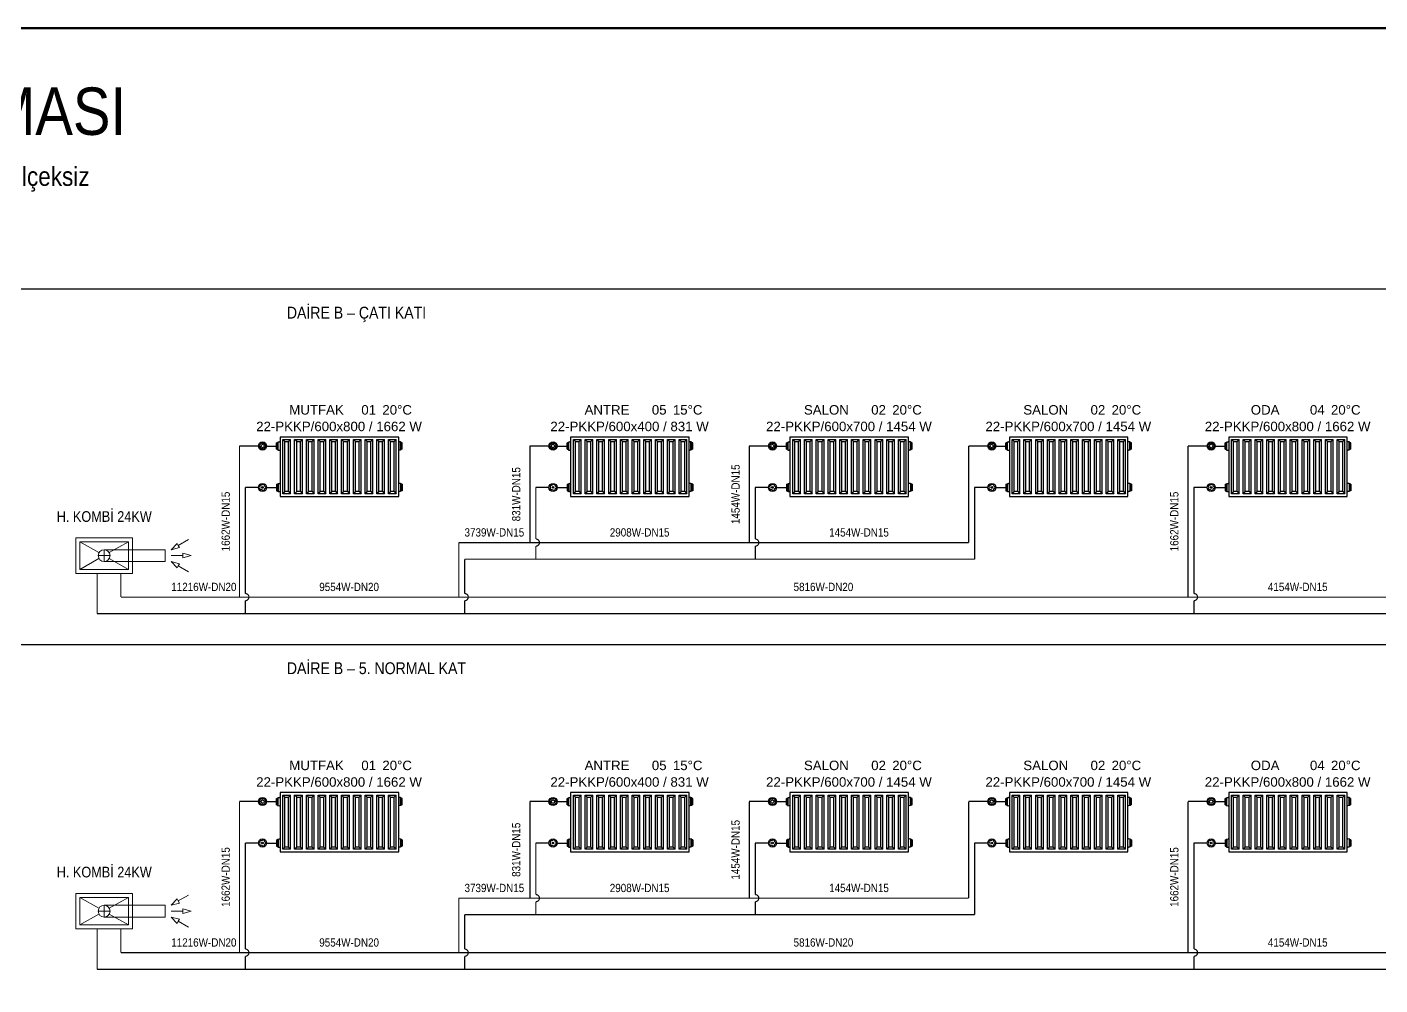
# Model space of a CAD drawing. Header units: centimetres. Extents: x -61 to 10101, y -10239 to 1521.
# Drawn here: x 3151 to 4292, y -2387 to -1579 of the extents above; entities that cross this region are included whole.
import ezdxf
from ezdxf.enums import TextEntityAlignment as Align

# ---------------------------------------------------------------- set-up
doc = ezdxf.new("R2010")
doc.units = ezdxf.units.CM
doc.linetypes.add('DASHED', pattern=[1.524, 1.27, -0.254])
doc.linetypes.add('ISITMA DONUS HATTI', pattern=[1.66, 1.57, -0.02, -0.07])
for name, color, linetype in [('MTY-ISITMA-DONUS-BORU', 30, 'ISITMA DONUS HATTI'), ('MTY-ISITMA-GIDIS-BORU', 10, 'Continuous'), ('MTY-RADYATÖR', 2, 'Continuous'), ('MTY-TEFRIS', 15, 'Continuous'), ('ROTAS-BASLIK', 7, 'Continuous'), ('ROTAS-CIHAZ', 135, 'Continuous'), ('ROTAS-DENEME', 1, 'Continuous'), ('ROTAS-ISITMA-CAP', 41, 'Continuous'), ('ROTAS-ISITMA-DONUS', 30, 'DASHED'), ('ROTAS-ISITMA-GIDIS', 10, 'Continuous'), ('ROTAS-KAT-BANDI', 8, 'Continuous'), ('ROTAS-MASKE', 7, 'Continuous'), ('ROTAS-PAFTA', 7, 'Continuous'), ('ROTAS-RADYATOR', 2, 'Continuous'), ('ROTAS-YAZI', 7, 'Continuous')]:
    doc.layers.add(name, color=color, linetype=linetype)
doc.styles.add('MTYCAPLT', font='arial.ttf', dxfattribs={"width": 0.65, "height": 1})
doc.styles.add('ROTAS', font='arial.ttf')

# ---------------------------------------------------------------- blocks, each defined once
blk = doc.blocks.new('MTY-KOMBİ')
at = {"layer": 'MTY-TEFRIS', "color": 1, "lineweight": 20, "ltscale": 40}
for p, q in [((19.5, 17.5), (3.4, 26.6)), ((44.4, 26.6), (28.2, 17.5)), ((19.5, 12.5), (3.4, 3.4)), ((18.9, 15), (28.9, 15)), ((23.9, 20), (23.9, 10)), ((44.4, 3.4), (28.2, 12.5))]:
    blk.add_line(p, q, dxfattribs=at)
at = {"layer": 'MTY-TEFRIS', "color": 7, "lineweight": 20, "ltscale": 40}
for p, q in [((85.4, 25.3), (80.3, 20)), ((86.4, 23.6), (85.4, 25.3)), ((95, 28.6), (86.4, 23.6)), ((86.4, 23.6), (87.4, 21.8)), ((23.9, 20), (75.3, 20)), ((75.3, 20), (75.3, 10)), ((87.4, 21.8), (80.3, 20)), ((80.3, 15), (90.3, 15)), ((90.3, 15), (90.3, 17)), ((90.3, 17), (97.3, 15)), ((90.3, 15), (90.3, 13)), ((90.3, 13), (97.3, 15)), ((23.9, 10), (75.3, 10)), ((87.4, 8.2), (80.3, 10)), ((85.4, 4.7), (80.3, 10)), ((86.4, 6.5), (85.4, 4.7)), ((86.4, 6.5), (87.4, 8.2)), ((95, 1.4), (86.4, 6.5))]:
    blk.add_line(p, q, dxfattribs=at)
blk.add_lwpolyline([(0, 0), (47.8, 0), (47.8, 30), (0, 30)], close=True, dxfattribs=at)
at = {"layer": 'MTY-TEFRIS', "color": 1, "lineweight": 20, "ltscale": 40}
blk.add_lwpolyline([(3.4, 3.4), (44.4, 3.4), (44.4, 26.6), (3.4, 26.6)], close=True, dxfattribs=at)
at = {"layer": 'MTY-TEFRIS', "color": 7, "lineweight": 20, "ltscale": 40}
blk.add_circle((23.9, 15), 5, dxfattribs=at)
blk = doc.blocks.new('MTY-RADYATOR KOLON')
at = {"layer": 'MTY-ISITMA-DONUS-BORU'}
for p, q in [((11, 22.5), (0, 22.5)), ((17.9, 22.5), (26.3, 22.5))]:
    blk.add_line(p, q, dxfattribs=at)
at = {"layer": 'MTY-ISITMA-GIDIS-BORU'}
for p, q in [((11, 57.5), (-5, 57.5)), ((17.9, 57.5), (26.3, 57.5))]:
    blk.add_line(p, q, dxfattribs=at)
at = {"layer": 'MTY-RADYATÖR', "color": 15}
for p, q in [((11.7, 57.5), (12.5, 57.5)), ((12.3, 58.4), (11.9, 58.5)), ((12.8, 59.1), (12.5, 59.4)), ((13.4, 60), (13.6, 59.6)), ((14.5, 60.2), (14.5, 59.4)), ((15.5, 60), (15.3, 59.6)), ((16.1, 59.1), (16.4, 59.4)), ((17.2, 57.5), (16.4, 57.5)), ((16.6, 58.4), (17, 58.5)), ((26.3, 60.2), (27.2, 60.2)), ((26.3, 58.8), (26.3, 60.2)), ((26.3, 58.8), (27.2, 58.8)), ((26.3, 56.2), (26.3, 58.8)), ((27.2, 60.2), (27.2, 60.7)), ((27.2, 60.7), (27.8, 60.7)), ((27.2, 58.8), (27.2, 60.2)), ((27.2, 56.2), (27.2, 58.8)), ((27.8, 60.9), (28.8, 61)), ((27.8, 60.7), (27.8, 60.9)), ((27.8, 54.3), (27.8, 60.7)), ((31.6, 17.2), (31.6, 63)), ((31.6, 63), (38.2, 63)), ((33.4, 61.3), (31.6, 63)), ((33.4, 19), (33.4, 61.3)), ((33.4, 61.3), (36.5, 61.3)), ((36.5, 61.3), (38.2, 63)), ((36.5, 19), (36.5, 61.3)), ((38.2, 17.2), (38.2, 63)), ((41.5, 17.2), (41.5, 63)), ((43.3, 61.3), (41.5, 63)), ((41.5, 63), (48.1, 63)), ((43.3, 19), (43.3, 61.3)), ((43.3, 61.3), (46.4, 61.3)), ((46.4, 61.3), (48.1, 63)), ((46.4, 19), (46.4, 61.3)), ((48.1, 17.2), (48.1, 63)), ((51.5, 17.2), (51.5, 63)), ((53.2, 61.3), (51.5, 63)), ((51.5, 63), (58, 63)), ((53.2, 19), (53.2, 61.3)), ((53.2, 61.3), (56.3, 61.3)), ((56.3, 61.3), (58, 63)), ((56.3, 19), (56.3, 61.3)), ((58, 17.2), (58, 63)), ((61.4, 17.2), (61.4, 63)), ((61.4, 63), (67.9, 63)), ((63.1, 61.3), (61.4, 63)), ((63.1, 19), (63.1, 61.3)), ((63.1, 61.3), (66.2, 61.3)), ((66.2, 61.3), (67.9, 63)), ((66.2, 19), (66.2, 61.3)), ((67.9, 17.2), (67.9, 63)), ((71.3, 17.2), (71.3, 63)), ((71.3, 63), (77.8, 63)), ((73, 61.3), (71.3, 63)), ((73, 19), (73, 61.3)), ((73, 61.3), (76.1, 61.3)), ((76.1, 61.3), (77.8, 63)), ((76.1, 19), (76.1, 61.3)), ((77.8, 17.2), (77.8, 63)), ((81.2, 17.2), (81.2, 63)), ((81.2, 63), (87.7, 63)), ((82.9, 61.3), (81.2, 63)), ((82.9, 19), (82.9, 61.3)), ((82.9, 61.3), (86, 61.3)), ((86, 61.3), (87.7, 63)), ((86, 19), (86, 61.3)), ((87.7, 17.2), (87.7, 63)), ((91.1, 17.2), (91.1, 63)), ((91.1, 63), (97.6, 63)), ((92.8, 61.3), (91.1, 63)), ((92.8, 19), (92.8, 61.3)), ((92.8, 61.3), (95.9, 61.3)), ((95.9, 61.3), (97.6, 63)), ((95.9, 19), (95.9, 61.3)), ((97.6, 17.2), (97.6, 63)), ((101, 17.2), (101, 63)), ((101, 63), (107.5, 63)), ((102.7, 61.3), (101, 63)), ((102.7, 19), (102.7, 61.3)), ((102.7, 61.3), (105.8, 61.3)), ((105.8, 61.3), (107.5, 63)), ((105.8, 19), (105.8, 61.3)), ((107.5, 17.2), (107.5, 63)), ((110.9, 17.2), (110.9, 63)), ((110.9, 63), (117.4, 63)), ((112.6, 61.3), (110.9, 63)), ((112.6, 19), (112.6, 61.3)), ((112.6, 61.3), (115.7, 61.3)), ((115.7, 61.3), (117.4, 63)), ((115.7, 19), (115.7, 61.3)), ((117.4, 17.2), (117.4, 63)), ((120.8, 17.2), (120.8, 63)), ((120.8, 63), (127.3, 63)), ((122.5, 61.3), (120.8, 63)), ((122.5, 19), (122.5, 61.3)), ((122.5, 61.3), (125.6, 61.3)), ((125.6, 61.3), (127.3, 63)), ((125.6, 19), (125.6, 61.3)), ((127.3, 17.2), (127.3, 63)), ((130.8, 60.9), (129.8, 61)), ((130.8, 60.7), (130.8, 60.9)), ((130.8, 54.3), (130.8, 60.7)), ((131.4, 60.7), (130.8, 60.7)), ((131.4, 60.2), (131.4, 60.7)), ((132.3, 60.2), (131.4, 60.2)), ((131.4, 58.8), (131.4, 60.2)), ((132.3, 58.8), (131.4, 58.8)), ((131.4, 56.2), (131.4, 58.8)), ((132.3, 58.8), (132.3, 60.2)), ((132.3, 56.2), (132.3, 58.8)), ((12.3, 56.6), (11.9, 56.5)), ((12.8, 55.9), (12.5, 55.6)), ((13.4, 55), (13.6, 55.4)), ((14.5, 54.8), (14.5, 55.6)), ((15.5, 55), (15.3, 55.4)), ((16.1, 55.9), (16.4, 55.6)), ((16.6, 56.6), (17, 56.5)), ((26.3, 56.2), (27.2, 56.2)), ((26.3, 54.8), (26.3, 56.2)), ((26.3, 54.8), (27.2, 54.8)), ((27.2, 54.8), (27.2, 56.2)), ((27.2, 54.3), (27.2, 54.8)), ((27.2, 54.3), (27.8, 54.3)), ((27.8, 54.1), (27.8, 54.3)), ((27.8, 54.1), (28.8, 54)), ((130.8, 54.1), (129.8, 54)), ((131.4, 54.3), (130.8, 54.3)), ((130.8, 54.1), (130.8, 54.3)), ((132.3, 56.2), (131.4, 56.2)), ((131.4, 54.8), (131.4, 56.2)), ((132.3, 54.8), (131.4, 54.8)), ((131.4, 54.3), (131.4, 54.8)), ((132.3, 54.8), (132.3, 56.2)), ((26.3, 25.2), (27.2, 25.2)), ((26.3, 25.2), (26.3, 23.8)), ((26.3, 23.8), (27.2, 23.8)), ((26.3, 23.8), (26.3, 21.2)), ((27.2, 25.7), (27.8, 25.7)), ((27.2, 25.7), (27.2, 25.2)), ((27.2, 25.2), (27.2, 23.8)), ((27.2, 23.8), (27.2, 21.2)), ((27.8, 25.9), (28.8, 26)), ((27.8, 25.9), (27.8, 25.7)), ((27.8, 25.7), (27.8, 19.3)), ((130.8, 25.9), (129.8, 26)), ((130.8, 25.9), (130.8, 25.7)), ((130.8, 25.7), (130.8, 19.3)), ((131.4, 25.7), (130.8, 25.7)), ((131.4, 25.7), (131.4, 25.2)), ((132.3, 25.2), (131.4, 25.2)), ((131.4, 25.2), (131.4, 23.8)), ((132.3, 23.8), (131.4, 23.8)), ((131.4, 23.8), (131.4, 21.2)), ((132.3, 25.2), (132.3, 23.8)), ((132.3, 23.8), (132.3, 21.2)), ((15.2, 22.5), (13.8, 22.5)), ((26.3, 21.2), (27.2, 21.2)), ((26.3, 21.2), (26.3, 19.8)), ((26.3, 19.8), (27.2, 19.8)), ((27.2, 21.2), (27.2, 19.8)), ((27.2, 19.8), (27.2, 19.3)), ((27.2, 19.3), (27.8, 19.3)), ((27.8, 19.3), (27.8, 19.1)), ((27.8, 19.1), (28.8, 19)), ((33.4, 19), (31.6, 17.2)), ((38.2, 17.2), (31.6, 17.2)), ((36.5, 19), (33.4, 19)), ((36.5, 19), (38.2, 17.2)), ((43.3, 19), (41.5, 17.2)), ((48.1, 17.2), (41.5, 17.2)), ((46.4, 19), (43.3, 19)), ((46.4, 19), (48.1, 17.2)), ((53.2, 19), (51.5, 17.2)), ((58, 17.2), (51.5, 17.2)), ((56.3, 19), (53.2, 19)), ((56.3, 19), (58, 17.2)), ((63.1, 19), (61.4, 17.2)), ((67.9, 17.2), (61.4, 17.2)), ((66.2, 19), (63.1, 19)), ((66.2, 19), (67.9, 17.2)), ((73, 19), (71.3, 17.2)), ((77.8, 17.2), (71.3, 17.2)), ((76.1, 19), (73, 19)), ((76.1, 19), (77.8, 17.2)), ((82.9, 19), (81.2, 17.2)), ((87.7, 17.2), (81.2, 17.2)), ((86, 19), (82.9, 19)), ((86, 19), (87.7, 17.2)), ((92.8, 19), (91.1, 17.2)), ((97.6, 17.2), (91.1, 17.2)), ((95.9, 19), (92.8, 19)), ((95.9, 19), (97.6, 17.2)), ((102.7, 19), (101, 17.2)), ((107.5, 17.2), (101, 17.2)), ((105.8, 19), (102.7, 19)), ((105.8, 19), (107.5, 17.2)), ((112.6, 19), (110.9, 17.2)), ((117.4, 17.2), (110.9, 17.2)), ((115.7, 19), (112.6, 19)), ((115.7, 19), (117.4, 17.2)), ((122.5, 19), (120.8, 17.2)), ((127.3, 17.2), (120.8, 17.2)), ((125.6, 19), (122.5, 19)), ((125.6, 19), (127.3, 17.2)), ((130.8, 19.1), (129.8, 19)), ((130.8, 19.3), (130.8, 19.1)), ((131.4, 19.3), (130.8, 19.3)), ((132.3, 21.2), (131.4, 21.2)), ((131.4, 21.2), (131.4, 19.8)), ((132.3, 19.8), (131.4, 19.8)), ((131.4, 19.8), (131.4, 19.3)), ((132.3, 21.2), (132.3, 19.8))]:
    blk.add_line(p, q, dxfattribs=at)
blk.add_lwpolyline([(129.3, 65), (29.3, 65), (29.3, 15), (129.3, 15)], close=True, dxfattribs=at)
for centre, radius in [((14.5, 57.5), 3.45), ((14.5, 57.5), 2.72), ((14.5, 57.5), 1.41), ((14.5, 22.5), 3.45), ((14.5, 22.5), 0.697)]:
    blk.add_circle(centre, radius, dxfattribs=at)
for centre, radius, start, end in [((28.7, 61.6), 0.575, 274, 350), ((129.8, 61.6), 0.575, 190, 266), ((28.7, 53.4), 0.575, 10, 86), ((129.8, 53.4), 0.575, 94, 170), ((12.6, 23.9), 0.622, 108, 180), ((10.3, 22.5), 2.15, 320.2532, 39.7468), ((12.5, 28.5), 4.01, 267.9571, 308.0429), ((15.2, 24.7), 0.622, 36, 108), ((18.5, 25.4), 2.8, 186.5365, 245.4635), ((16.8, 22.5), 0.622, 324, 36), ((28.7, 26.6), 0.575, 274, 350), ((129.8, 26.6), 0.575, 190, 266), ((12.6, 21.1), 0.622, 180, 252), ((13.1, 18.2), 2.44, 37.6114, 106.3886), ((15.2, 20.3), 0.622, 252, 324), ((18.3, 19.7), 2.6, 112.1116, 175.8884), ((28.7, 18.4), 0.575, 10, 86), ((129.8, 18.4), 0.575, 94, 170)]:
    blk.add_arc(centre, radius, start, end, dxfattribs=at)
at = {"layer": 'MTY-RADYATÖR', "color": 2, "style": 'MTYCAPLT', "width": 0.65}
for tag, p, height in [('MAHAL_001', (63.5, 86), 10), ('RAD_001', (69.6, 72.5), 10), ('NO_001', (33.9, 42.2), 15), ('DERECE_001', (86.3, 32.4), 10)]:
    blk.add_attdef(tag, p, '', height=height, dxfattribs=at)

msp = doc.modelspace()

# ---------------------------------------------------------------- linework, layer by layer
at = {"layer": 'ROTAS-ISITMA-DONUS', "ltscale": 12, "const_width": 1}
for points in [[(3335, -2074), (3335, -2063, 1), (3335, -2057), (3335, -1967.5)], [(3580, -2028), (3580, -2017, 1), (3580, -2011), (3580, -1967.5)], [(3765, -2028), (3765, -2017, 1), (3765, -2011), (3765, -1967.5)], [(4135, -2074), (4135, -2063, 1), (4135, -2057), (4135, -1967.5)], [(3520, -2074), (3520, -2063, 1), (3520, -2057), (3520, -2028)], [(3335, -2374), (3335, -2363, 1), (3335, -2357), (3335, -2267.5)], [(3580, -2328), (3580, -2317, 1), (3580, -2311), (3580, -2267.5)], [(3765, -2328), (3765, -2317, 1), (3765, -2311), (3765, -2267.5)], [(4135, -2374), (4135, -2363, 1), (4135, -2357), (4135, -2267.5)], [(3520, -2374), (3520, -2363, 1), (3520, -2357), (3520, -2328)]]:
    msp.add_lwpolyline(points, format="xyb", dxfattribs=at)
for points in [[(3950, -2028), (3950, -1967.5)], [(3520, -2028), (3950, -2028)], [(3210, -2040), (3210, -2074)], [(3210, -2074), (3270, -2074)], [(3270, -2074), (4690, -2074)], [(3950, -2328), (3950, -2267.5)], [(3520, -2328), (3950, -2328)], [(3210, -2340), (3210, -2374)], [(3210, -2374), (3270, -2374)], [(3270, -2374), (4690, -2374)]]:
    msp.add_lwpolyline(points, dxfattribs=at)
at = {"layer": 'ROTAS-ISITMA-GIDIS', "const_width": 1}
for points in [[(3330, -2060), (3330, -1932.5)], [(3575, -2014), (3575, -1932.5)], [(3760, -2014), (3760, -1932.5)], [(3945, -2014), (3945, -1932.5)], [(4130, -2060), (4130, -1932.5)], [(3515, -2060), (3515, -2014)], [(3515, -2014), (3945, -2014)], [(3230, -2040), (3230, -2060)], [(3230, -2060), (3270, -2060)], [(3270, -2060), (4685, -2060)], [(3330, -2360), (3330, -2232.5)], [(3575, -2314), (3575, -2232.5)], [(3760, -2314), (3760, -2232.5)], [(3945, -2314), (3945, -2232.5)], [(4130, -2360), (4130, -2232.5)], [(3515, -2360), (3515, -2314)], [(3515, -2314), (3945, -2314)], [(3230, -2340), (3230, -2360)], [(3230, -2360), (3270, -2360)], [(3270, -2360), (4685, -2360)]]:
    msp.add_lwpolyline(points, dxfattribs=at)
at = {"layer": 'ROTAS-KAT-BANDI'}
for points in [[(0, -1800), (5400, -1800)], [(0, -2100), (5400, -2100)]]:
    msp.add_lwpolyline(points, dxfattribs=at)

# ---------------------------------------------------------------- block references
at = {"layer": 'ROTAS-CIHAZ'}
for p in [(3192, -2040), (3192, -2340)]:
    msp.add_blockref('MTY-KOMBİ', p, dxfattribs=at)

# ---------------------------------------------------------------- texts
at = {"layer": 'ROTAS-BASLIK', "style": 'ROTAS', "width": 0.85}
msp.add_text('KALORİFER TESİSAT PROJESİ KOLON ŞEMASI', height=40, dxfattribs=at).set_placement((2700, -1650), align=Align.MIDDLE_CENTER)

# ---------------------------------------------------------------- wipeouts: each hides what was drawn before it
for points in [[(2210.6, -1717), (3181.4, -1717), (3181.4, -1693), (2210.6, -1693)], [(3367.5, -1830.5), (3469.4, -1830.5), (3469.4, -1815.5), (3367.5, -1815.5)], [(3352.4, -1922), (3471.6, -1922), (3471.6, -1910), (3352.4, -1910)], [(3599.8, -1922), (3714.2, -1922), (3714.2, -1910), (3599.8, -1910)], [(3782.4, -1922), (3901.6, -1922), (3901.6, -1910), (3782.4, -1910)], [(3967.4, -1922), (4086.6, -1922), (4086.6, -1910), (3967.4, -1910)], [(4152.4, -1922), (4271.6, -1922), (4271.6, -1910), (4152.4, -1910)], [(3181.7, -1998.8), (3245.8, -1998.8), (3245.8, -1985.2), (3181.7, -1985.2)], [(3367.5, -2130.5), (3489.8, -2130.5), (3489.8, -2115.5), (3367.5, -2115.5)], [(3352.4, -2222), (3471.6, -2222), (3471.6, -2210), (3352.4, -2210)], [(3599.8, -2222), (3714.2, -2222), (3714.2, -2210), (3599.8, -2210)], [(3782.4, -2222), (3901.6, -2222), (3901.6, -2210), (3782.4, -2210)], [(3967.4, -2222), (4086.6, -2222), (4086.6, -2210), (3967.4, -2210)], [(4152.4, -2222), (4271.6, -2222), (4271.6, -2210), (4152.4, -2210)], [(3181.7, -2298.8), (3245.8, -2298.8), (3245.8, -2285.2), (3181.7, -2285.2)]]:
    msp.add_wipeout(points).dxf.layer = 'ROTAS-MASKE'

# ---------------------------------------------------------------- next in the draw order: texts
at = {"layer": 'ROTAS-CIHAZ', "style": 'ROTAS', "width": 0.85}
for p in [(3216, -1992), (3216, -2292)]:
    msp.add_text('H. KOMBİ 24KW', height=9, dxfattribs=at).set_placement(p, align=Align.MIDDLE_CENTER)
at = {"layer": 'ROTAS-DENEME', "style": 'ROTAS', "width": 0.85}
msp.add_text('DENEME – Güngören B1 Blok verisi; mahal yerleşimi temsilî, düşey ölçek 1/50 (kat yüksekliği 3,00 m), yataylar ölçeksiz', height=16, dxfattribs=at).set_placement((2700, -1705), align=Align.MIDDLE_CENTER)
at = {"layer": 'ROTAS-YAZI', "style": 'ROTAS', "width": 0.85}
for s, p in [('DAİRE B – ÇATI KATI', (3370, -1828)), ('DAİRE B – 5. NORMAL KAT', (3370, -2128))]:
    msp.add_text(s, height=10, dxfattribs=at).set_placement(p, align=Align.BOTTOM_LEFT)

# ---------------------------------------------------------------- next in the draw order: wipeouts: each hides what was drawn before it
for points in [[(3376.6, -1908), (3409.4, -1908), (3409.4, -1896), (3376.6, -1896)], [(3430.2, -1908), (3443.8, -1908), (3443.8, -1896), (3430.2, -1896)], [(3624, -1908), (3652, -1908), (3652, -1896), (3624, -1896)], [(3675.2, -1908), (3688.8, -1908), (3688.8, -1896), (3675.2, -1896)], [(3809, -1908), (3837, -1908), (3837, -1896), (3809, -1896)], [(3860.2, -1908), (3873.8, -1908), (3873.8, -1896), (3860.2, -1896)], [(3994, -1908), (4022, -1908), (4022, -1896), (3994, -1896)], [(4045.2, -1908), (4058.8, -1908), (4058.8, -1896), (4045.2, -1896)], [(4183.8, -1908), (4202.2, -1908), (4202.2, -1896), (4183.8, -1896)], [(4230.2, -1908), (4243.8, -1908), (4243.8, -1896), (4230.2, -1896)], [(3523.7, -2012.8), (3562.8, -2012.8), (3562.8, -2002.2), (3523.7, -2002.2)], [(3646.2, -2012.8), (3685.3, -2012.8), (3685.3, -2002.2), (3646.2, -2002.2)], [(3831.2, -2012.8), (3870.3, -2012.8), (3870.3, -2002.2), (3831.2, -2002.2)], [(3276.9, -2058.8), (3319.6, -2058.8), (3319.6, -2048.2), (3276.9, -2048.2)], [(3401.2, -2058.8), (3440.3, -2058.8), (3440.3, -2048.2), (3401.2, -2048.2)], [(3801.2, -2058.8), (3840.3, -2058.8), (3840.3, -2048.2), (3801.2, -2048.2)], [(4201.1, -2058.8), (4240.4, -2058.8), (4240.4, -2048.2), (4201.1, -2048.2)], [(3376.6, -2208), (3409.4, -2208), (3409.4, -2196), (3376.6, -2196)], [(3430.2, -2208), (3443.8, -2208), (3443.8, -2196), (3430.2, -2196)], [(3624, -2208), (3652, -2208), (3652, -2196), (3624, -2196)], [(3675.2, -2208), (3688.8, -2208), (3688.8, -2196), (3675.2, -2196)], [(3809, -2208), (3837, -2208), (3837, -2196), (3809, -2196)], [(3860.2, -2208), (3873.8, -2208), (3873.8, -2196), (3860.2, -2196)], [(3994, -2208), (4022, -2208), (4022, -2196), (3994, -2196)], [(4045.2, -2208), (4058.8, -2208), (4058.8, -2196), (4045.2, -2196)], [(4183.8, -2208), (4202.2, -2208), (4202.2, -2196), (4183.8, -2196)], [(4230.2, -2208), (4243.8, -2208), (4243.8, -2196), (4230.2, -2196)], [(3523.7, -2312.8), (3562.8, -2312.8), (3562.8, -2302.2), (3523.7, -2302.2)], [(3646.2, -2312.8), (3685.3, -2312.8), (3685.3, -2302.2), (3646.2, -2302.2)], [(3831.2, -2312.8), (3870.3, -2312.8), (3870.3, -2302.2), (3831.2, -2302.2)], [(3276.9, -2358.8), (3319.6, -2358.8), (3319.6, -2348.2), (3276.9, -2348.2)], [(3401.2, -2358.8), (3440.3, -2358.8), (3440.3, -2348.2), (3401.2, -2348.2)], [(3801.2, -2358.8), (3840.3, -2358.8), (3840.3, -2348.2), (3801.2, -2348.2)], [(4201.1, -2358.8), (4240.4, -2358.8), (4240.4, -2348.2), (4201.1, -2348.2)]]:
    msp.add_wipeout(points).dxf.layer = 'ROTAS-MASKE'

# ---------------------------------------------------------------- next in the draw order: texts
at = {"layer": 'ROTAS-ISITMA-CAP', "style": 'ROTAS', "width": 0.85}
for s, p in [('3739W-DN15', (3545, -2011)), ('2908W-DN15', (3667.5, -2011)), ('1454W-DN15', (3852.5, -2011)), ('11216W-DN20', (3300, -2057)), ('9554W-DN20', (3422.5, -2057)), ('5816W-DN20', (3822.5, -2057)), ('4154W-DN15', (4222.5, -2057)), ('3739W-DN15', (3545, -2311)), ('2908W-DN15', (3667.5, -2311)), ('1454W-DN15', (3852.5, -2311)), ('11216W-DN20', (3300, -2357)), ('9554W-DN20', (3422.5, -2357)), ('5816W-DN20', (3822.5, -2357)), ('4154W-DN15', (4222.5, -2357))]:
    msp.add_text(s, height=7, dxfattribs=at).set_placement(p, align=Align.BOTTOM_CENTER)

# ---------------------------------------------------------------- next in the draw order: wipeouts: each hides what was drawn before it
for points in [[(3449.4, -1908), (3472.6, -1908), (3472.6, -1896), (3449.4, -1896)], [(3694.4, -1908), (3717.6, -1908), (3717.6, -1896), (3694.4, -1896)], [(3879.4, -1908), (3902.6, -1908), (3902.6, -1896), (3879.4, -1896)], [(4064.4, -1908), (4087.6, -1908), (4087.6, -1896), (4064.4, -1896)], [(4249.4, -1908), (4272.6, -1908), (4272.6, -1896), (4249.4, -1896)], [(3449.4, -2208), (3472.6, -2208), (3472.6, -2196), (3449.4, -2196)], [(3694.4, -2208), (3717.6, -2208), (3717.6, -2196), (3694.4, -2196)], [(3879.4, -2208), (3902.6, -2208), (3902.6, -2196), (3879.4, -2196)], [(4064.4, -2208), (4087.6, -2208), (4087.6, -2196), (4064.4, -2196)], [(4249.4, -2208), (4272.6, -2208), (4272.6, -2196), (4249.4, -2196)]]:
    msp.add_wipeout(points).dxf.layer = 'ROTAS-MASKE'

# ---------------------------------------------------------------- next in the draw order: block references
at = {"layer": 'ROTAS-RADYATOR'}
ref = msp.add_blockref('MTY-RADYATOR KOLON', (3335, -1990), dxfattribs=at)
ref.add_attrib('RAD_001', '22-PKKP/600x800 / 1662 W', dxfattribs={"layer": 'MTY-RADYATÖR', "color": 2, "height": 8, "style": 'MTYCAPLT'}).set_placement((3414, -1916), align=Align.MIDDLE_CENTER)
ref.add_attrib('NO_001', '01', dxfattribs={"layer": 'MTY-RADYATÖR', "color": 2, "height": 8, "style": 'MTYCAPLT'}).set_placement((3439, -1902), align=Align.MIDDLE_CENTER)
ref.add_attrib('DERECE_001', '20°C', dxfattribs={"layer": 'MTY-RADYATÖR', "color": 2, "height": 8, "style": 'MTYCAPLT'}).set_placement((3463, -1902), align=Align.MIDDLE_CENTER)
ref.add_attrib('MAHAL_001', 'MUTFAK', dxfattribs={"layer": 'MTY-RADYATÖR', "color": 2, "height": 8, "style": 'MTYCAPLT'}).set_placement((3395, -1902), align=Align.MIDDLE_CENTER)
ref = msp.add_blockref('MTY-RADYATOR KOLON', (3580, -1990), dxfattribs=at)
ref.add_attrib('RAD_001', '22-PKKP/600x400 / 831 W', dxfattribs={"layer": 'MTY-RADYATÖR', "color": 2, "height": 8, "style": 'MTYCAPLT'}).set_placement((3659, -1916), align=Align.MIDDLE_CENTER)
ref.add_attrib('NO_001', '05', dxfattribs={"layer": 'MTY-RADYATÖR', "color": 2, "height": 8, "style": 'MTYCAPLT'}).set_placement((3684, -1902), align=Align.MIDDLE_CENTER)
ref.add_attrib('DERECE_001', '15°C', dxfattribs={"layer": 'MTY-RADYATÖR', "color": 2, "height": 8, "style": 'MTYCAPLT'}).set_placement((3708, -1902), align=Align.MIDDLE_CENTER)
ref.add_attrib('MAHAL_001', 'ANTRE', dxfattribs={"layer": 'MTY-RADYATÖR', "color": 2, "height": 8, "style": 'MTYCAPLT'}).set_placement((3640, -1902), align=Align.MIDDLE_CENTER)
ref = msp.add_blockref('MTY-RADYATOR KOLON', (3765, -1990), dxfattribs=at)
ref.add_attrib('RAD_001', '22-PKKP/600x700 / 1454 W', dxfattribs={"layer": 'MTY-RADYATÖR', "color": 2, "height": 8, "style": 'MTYCAPLT'}).set_placement((3844, -1916), align=Align.MIDDLE_CENTER)
ref.add_attrib('NO_001', '02', dxfattribs={"layer": 'MTY-RADYATÖR', "color": 2, "height": 8, "style": 'MTYCAPLT'}).set_placement((3869, -1902), align=Align.MIDDLE_CENTER)
ref.add_attrib('DERECE_001', '20°C', dxfattribs={"layer": 'MTY-RADYATÖR', "color": 2, "height": 8, "style": 'MTYCAPLT'}).set_placement((3893, -1902), align=Align.MIDDLE_CENTER)
ref.add_attrib('MAHAL_001', 'SALON', dxfattribs={"layer": 'MTY-RADYATÖR', "color": 2, "height": 8, "style": 'MTYCAPLT'}).set_placement((3825, -1902), align=Align.MIDDLE_CENTER)
ref = msp.add_blockref('MTY-RADYATOR KOLON', (3950, -1990), dxfattribs=at)
ref.add_attrib('RAD_001', '22-PKKP/600x700 / 1454 W', dxfattribs={"layer": 'MTY-RADYATÖR', "color": 2, "height": 8, "style": 'MTYCAPLT'}).set_placement((4029, -1916), align=Align.MIDDLE_CENTER)
ref.add_attrib('NO_001', '02', dxfattribs={"layer": 'MTY-RADYATÖR', "color": 2, "height": 8, "style": 'MTYCAPLT'}).set_placement((4054, -1902), align=Align.MIDDLE_CENTER)
ref.add_attrib('DERECE_001', '20°C', dxfattribs={"layer": 'MTY-RADYATÖR', "color": 2, "height": 8, "style": 'MTYCAPLT'}).set_placement((4078, -1902), align=Align.MIDDLE_CENTER)
ref.add_attrib('MAHAL_001', 'SALON', dxfattribs={"layer": 'MTY-RADYATÖR', "color": 2, "height": 8, "style": 'MTYCAPLT'}).set_placement((4010, -1902), align=Align.MIDDLE_CENTER)
ref = msp.add_blockref('MTY-RADYATOR KOLON', (4135, -1990), dxfattribs=at)
ref.add_attrib('RAD_001', '22-PKKP/600x800 / 1662 W', dxfattribs={"layer": 'MTY-RADYATÖR', "color": 2, "height": 8, "style": 'MTYCAPLT'}).set_placement((4214, -1916), align=Align.MIDDLE_CENTER)
ref.add_attrib('NO_001', '04', dxfattribs={"layer": 'MTY-RADYATÖR', "color": 2, "height": 8, "style": 'MTYCAPLT'}).set_placement((4239, -1902), align=Align.MIDDLE_CENTER)
ref.add_attrib('DERECE_001', '20°C', dxfattribs={"layer": 'MTY-RADYATÖR', "color": 2, "height": 8, "style": 'MTYCAPLT'}).set_placement((4263, -1902), align=Align.MIDDLE_CENTER)
ref.add_attrib('MAHAL_001', 'ODA', dxfattribs={"layer": 'MTY-RADYATÖR', "color": 2, "height": 8, "style": 'MTYCAPLT'}).set_placement((4195, -1902), align=Align.MIDDLE_CENTER)
ref = msp.add_blockref('MTY-RADYATOR KOLON', (3335, -2290), dxfattribs=at)
ref.add_attrib('RAD_001', '22-PKKP/600x800 / 1662 W', dxfattribs={"layer": 'MTY-RADYATÖR', "color": 2, "height": 8, "style": 'MTYCAPLT'}).set_placement((3414, -2216), align=Align.MIDDLE_CENTER)
ref.add_attrib('NO_001', '01', dxfattribs={"layer": 'MTY-RADYATÖR', "color": 2, "height": 8, "style": 'MTYCAPLT'}).set_placement((3439, -2202), align=Align.MIDDLE_CENTER)
ref.add_attrib('DERECE_001', '20°C', dxfattribs={"layer": 'MTY-RADYATÖR', "color": 2, "height": 8, "style": 'MTYCAPLT'}).set_placement((3463, -2202), align=Align.MIDDLE_CENTER)
ref.add_attrib('MAHAL_001', 'MUTFAK', dxfattribs={"layer": 'MTY-RADYATÖR', "color": 2, "height": 8, "style": 'MTYCAPLT'}).set_placement((3395, -2202), align=Align.MIDDLE_CENTER)
ref = msp.add_blockref('MTY-RADYATOR KOLON', (3580, -2290), dxfattribs=at)
ref.add_attrib('RAD_001', '22-PKKP/600x400 / 831 W', dxfattribs={"layer": 'MTY-RADYATÖR', "color": 2, "height": 8, "style": 'MTYCAPLT'}).set_placement((3659, -2216), align=Align.MIDDLE_CENTER)
ref.add_attrib('NO_001', '05', dxfattribs={"layer": 'MTY-RADYATÖR', "color": 2, "height": 8, "style": 'MTYCAPLT'}).set_placement((3684, -2202), align=Align.MIDDLE_CENTER)
ref.add_attrib('DERECE_001', '15°C', dxfattribs={"layer": 'MTY-RADYATÖR', "color": 2, "height": 8, "style": 'MTYCAPLT'}).set_placement((3708, -2202), align=Align.MIDDLE_CENTER)
ref.add_attrib('MAHAL_001', 'ANTRE', dxfattribs={"layer": 'MTY-RADYATÖR', "color": 2, "height": 8, "style": 'MTYCAPLT'}).set_placement((3640, -2202), align=Align.MIDDLE_CENTER)
ref = msp.add_blockref('MTY-RADYATOR KOLON', (3765, -2290), dxfattribs=at)
ref.add_attrib('RAD_001', '22-PKKP/600x700 / 1454 W', dxfattribs={"layer": 'MTY-RADYATÖR', "color": 2, "height": 8, "style": 'MTYCAPLT'}).set_placement((3844, -2216), align=Align.MIDDLE_CENTER)
ref.add_attrib('NO_001', '02', dxfattribs={"layer": 'MTY-RADYATÖR', "color": 2, "height": 8, "style": 'MTYCAPLT'}).set_placement((3869, -2202), align=Align.MIDDLE_CENTER)
ref.add_attrib('DERECE_001', '20°C', dxfattribs={"layer": 'MTY-RADYATÖR', "color": 2, "height": 8, "style": 'MTYCAPLT'}).set_placement((3893, -2202), align=Align.MIDDLE_CENTER)
ref.add_attrib('MAHAL_001', 'SALON', dxfattribs={"layer": 'MTY-RADYATÖR', "color": 2, "height": 8, "style": 'MTYCAPLT'}).set_placement((3825, -2202), align=Align.MIDDLE_CENTER)
ref = msp.add_blockref('MTY-RADYATOR KOLON', (3950, -2290), dxfattribs=at)
ref.add_attrib('RAD_001', '22-PKKP/600x700 / 1454 W', dxfattribs={"layer": 'MTY-RADYATÖR', "color": 2, "height": 8, "style": 'MTYCAPLT'}).set_placement((4029, -2216), align=Align.MIDDLE_CENTER)
ref.add_attrib('NO_001', '02', dxfattribs={"layer": 'MTY-RADYATÖR', "color": 2, "height": 8, "style": 'MTYCAPLT'}).set_placement((4054, -2202), align=Align.MIDDLE_CENTER)
ref.add_attrib('DERECE_001', '20°C', dxfattribs={"layer": 'MTY-RADYATÖR', "color": 2, "height": 8, "style": 'MTYCAPLT'}).set_placement((4078, -2202), align=Align.MIDDLE_CENTER)
ref.add_attrib('MAHAL_001', 'SALON', dxfattribs={"layer": 'MTY-RADYATÖR', "color": 2, "height": 8, "style": 'MTYCAPLT'}).set_placement((4010, -2202), align=Align.MIDDLE_CENTER)
ref = msp.add_blockref('MTY-RADYATOR KOLON', (4135, -2290), dxfattribs=at)
ref.add_attrib('RAD_001', '22-PKKP/600x800 / 1662 W', dxfattribs={"layer": 'MTY-RADYATÖR', "color": 2, "height": 8, "style": 'MTYCAPLT'}).set_placement((4214, -2216), align=Align.MIDDLE_CENTER)
ref.add_attrib('NO_001', '04', dxfattribs={"layer": 'MTY-RADYATÖR', "color": 2, "height": 8, "style": 'MTYCAPLT'}).set_placement((4239, -2202), align=Align.MIDDLE_CENTER)
ref.add_attrib('DERECE_001', '20°C', dxfattribs={"layer": 'MTY-RADYATÖR', "color": 2, "height": 8, "style": 'MTYCAPLT'}).set_placement((4263, -2202), align=Align.MIDDLE_CENTER)
ref.add_attrib('MAHAL_001', 'ODA', dxfattribs={"layer": 'MTY-RADYATÖR', "color": 2, "height": 8, "style": 'MTYCAPLT'}).set_placement((4195, -2202), align=Align.MIDDLE_CENTER)

# ---------------------------------------------------------------- next in the draw order: wipeouts: each hides what was drawn before it
for points in [[(3570.8, -1992.8), (3570.8, -1957.2), (3560.2, -1957.2), (3560.2, -1992.8)], [(3755.8, -1994.6), (3755.8, -1955.4), (3745.2, -1955.4), (3745.2, -1994.6)], [(3325.8, -2017.6), (3325.8, -1978.4), (3315.2, -1978.4), (3315.2, -2017.6)], [(4125.8, -2017.6), (4125.8, -1978.4), (4115.2, -1978.4), (4115.2, -2017.6)], [(3570.8, -2292.8), (3570.8, -2257.2), (3560.2, -2257.2), (3560.2, -2292.8)], [(3755.8, -2294.6), (3755.8, -2255.4), (3745.2, -2255.4), (3745.2, -2294.6)], [(3325.8, -2317.6), (3325.8, -2278.4), (3315.2, -2278.4), (3315.2, -2317.6)], [(4125.8, -2317.6), (4125.8, -2278.4), (4115.2, -2278.4), (4115.2, -2317.6)]]:
    msp.add_wipeout(points).dxf.layer = 'ROTAS-MASKE'

# ---------------------------------------------------------------- next in the draw order: linework, layer by layer
at = {"layer": 'ROTAS-PAFTA', "const_width": 2}
msp.add_lwpolyline([(-40, -4430), (5440, -4430), (5440, -1580), (-40, -1580)], close=True, dxfattribs=at)

# ---------------------------------------------------------------- next in the draw order: texts
at = {"layer": 'ROTAS-ISITMA-CAP', "style": 'ROTAS', "width": 0.85}
for s, p in [('831W-DN15', (3569, -1973.2)), ('1454W-DN15', (3754, -1973.2)), ('1662W-DN15', (3324, -1996.2)), ('1662W-DN15', (4124, -1996.2)), ('831W-DN15', (3569, -2273.2)), ('1454W-DN15', (3754, -2273.2)), ('1662W-DN15', (3324, -2296.2)), ('1662W-DN15', (4124, -2296.2))]:
    msp.add_text(s, height=7, rotation=90, dxfattribs=at).set_placement(p, align=Align.BOTTOM_CENTER)

doc.saveas('drawing.dxf')
